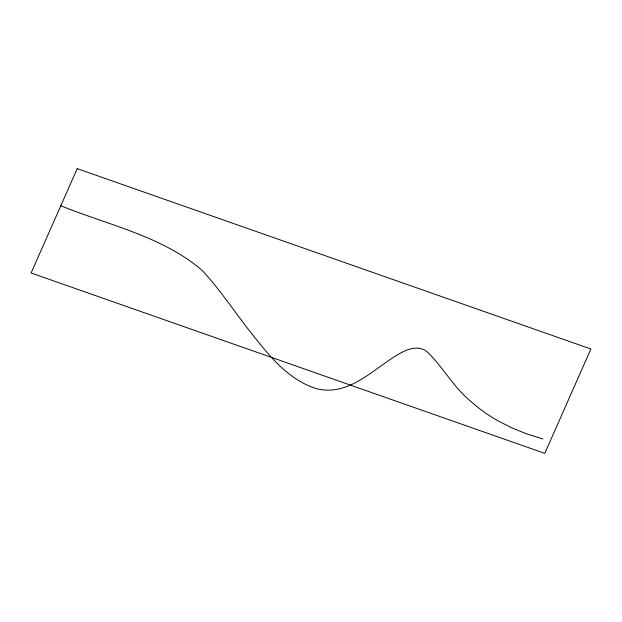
<?xml version="1.0" encoding="UTF-8"?>
<svg xmlns="http://www.w3.org/2000/svg" width="622" height="622" viewBox="0 0 622 622"><rect width="100%" height="100%" fill="white"/><g stroke="black" fill="none" stroke-linecap="round" stroke-linejoin="round"><path stroke-width="0.93" d="M542.866 438.984L526.515 433.806L511.999 427.928L499.178 421.498A158.447 141.303 -0.1 0 1 469.408 400.171C453.096 386.348 442.88 367.097 427.711 352.293C419.477 344.813 407.775 348.732 399.417 353.762C373.449 368.38 349.548 396.883 316.559 388.688C286.104 379.187 266.317 351.943 247.315 328.043C232.519 308.823 218.967 288.546 202.461 270.718C162.84 236.267 108.329 225.18 60.808 205.758M77.214 168.64L31.1 272.988L544.786 453.36L590.9 349.012L77.214 168.64"/></g></svg>
